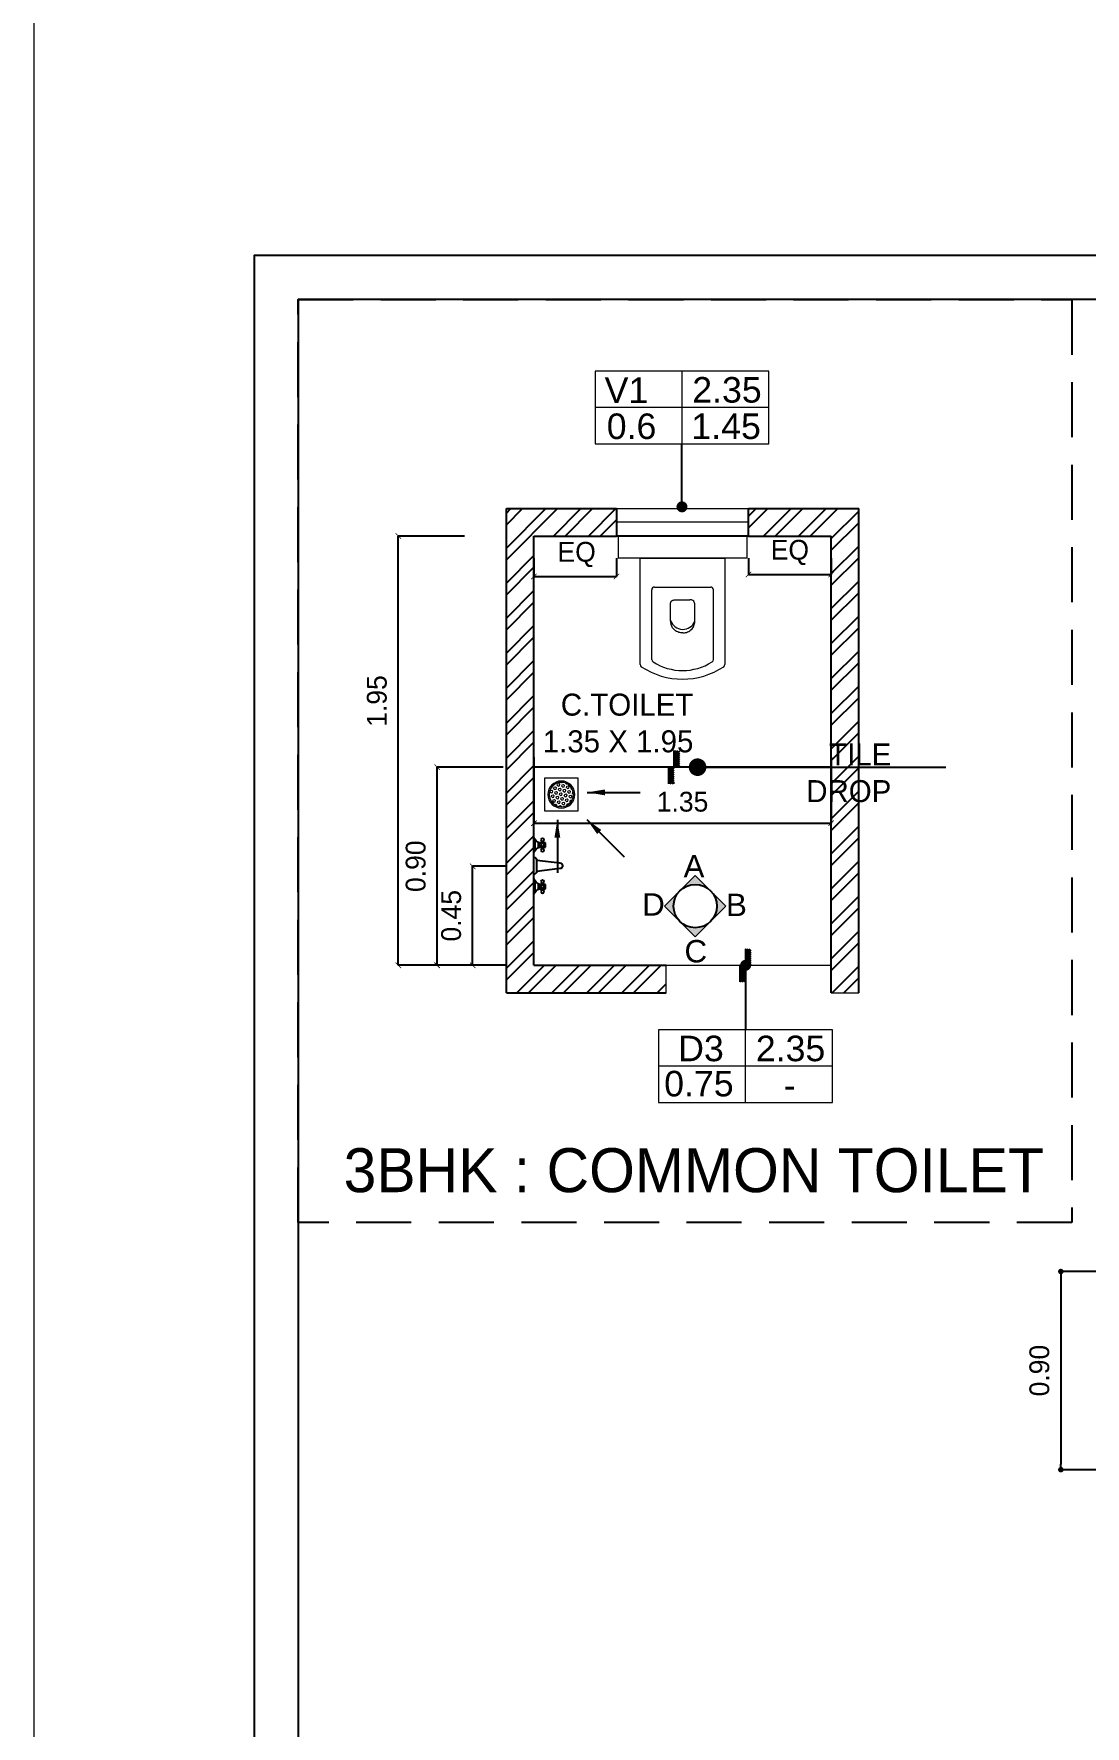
# Model space of a CAD drawing. Header units: metres. Extents: x 494 to 1845, y -666 to 1061.
# Drawn here: x 1814.2 to 1818.97, y 224.97 to 232.66 of the extents above; entities that cross this region are included whole.
import ezdxf

# ---------------------------------------------------------------- set-up
doc = ezdxf.new("R2010")
doc.units = ezdxf.units.M
doc.header["$MEASUREMENT"] = 0
for name, pattern in [('1', [0]), ('DASHED2', [0.375, 0.25, -0.125]), ('DOT2', [0.125, 0, -0.125])]:
    doc.linetypes.add(name, pattern=pattern)
doc.layers.get('Defpoints').update_dxf_attribs({"color": 12})
for name, color, linetype, lineweight in [('.', 7, 'Continuous', 5), ('07 TEXT', 7, 'Continuous', 13), ('10 furniture', 8, 'Continuous', 13), ('DIMENSION', 8, 'Continuous', 5), ('toilet', 8, 'Continuous', 0), ('VDA-DOOR', 23, 'Continuous', 5), ('VDA-DW TAGS', 4, 'Continuous', 9), ('VDA-ELEV LINES', 8, 'Continuous', 9), ('VDA-FURNITURE', 8, 'Continuous', 13), ('VDA-WALL', 250, 'Continuous', 25), ('VDA-WINDOW', 5, 'Continuous', 9)]:
    doc.layers.add(name, color=color, linetype=linetype, lineweight=lineweight)
for name, color, linetype in [('A-TAGS', 210, 'Continuous'), ('Flooring', 250, 'Continuous'), ('SHEET', 7, 'Continuous'), ('TILE DROP', 180, '1'), ('TOILET FIXTURES', 8, 'Continuous'), ('VDA-DIM', 252, '1'), ('VDA-TEXT', 250, '1'), ('VDA-WALL BELOW', 8, 'Continuous'), ('VDA-WALL HATCH', 252, 'Continuous')]:
    doc.layers.add(name, color=color, linetype=linetype)
doc.styles.add('0.2', font='arial.ttf', dxfattribs={"height": 0.2})
doc.styles.add('arial', font='arial.ttf', dxfattribs={"height": 0.3})
doc.styles.add('RS', font='GOTHIC.TTF')
doc.styles.get("Standard").update_dxf_attribs({"font": 'arial.ttf'})
doc.dimstyles.new('SMALL-1', dxfattribs={"dimtxt": 0.16, "dimasz": 0.035, "dimexe": 0, "dimexo": 0.1, "dimgap": 0.05, "dimtad": 1, "dimzin": 0, "dimdsep": 46, "dimtxsty": 'RS', "dimblk": 'DOT', "dimcen": 2.5, "dimclrd": 256, "dimclre": 256, "dimclrt": 5, "dimadec": 0, "dimazin": 0, "dimtfac": 1, "dimtdec": 3, "dimtofl": 0, "dimtmove": 0, "dimatfit": 3, "dimfxl": 0, "dimtolj": 1, "dimtzin": 0, "dimarcsym": 0})
doc.dimstyles.get("Standard").update_dxf_attribs({"dimtxt": 0.18, "dimasz": 0.18, "dimexe": 0.18, "dimexo": 0.0625, "dimgap": 0.09, "dimtad": 0, "dimtih": 1, "dimtoh": 1, "dimdec": 4, "dimzin": 0, "dimdsep": 46, "dimtxsty": 'Standard', "dimcen": 0.09, "dimadec": 0, "dimazin": 0, "dimtfac": 1, "dimtdec": 4, "dimtofl": 0, "dimtmove": 0, "dimatfit": 3, "dimfxl": 0, "dimtolj": 1, "dimtzin": 0, "dimarcsym": 0})
pattern_1 = [(45, (381.88872, -154.24199), (-0.079549513, 0.079549513), []), (45, (381.94175, -154.24199), (-0.079549513, 0.079549513), [])]
pattern_2 = [(135, (-4e-16, 0.375), (-0.00441942, -0.00441942), [])]

# ---------------------------------------------------------------- blocks, each defined once
blk = doc.blocks.new('zw$2702')
at = {"layer": 'VDA-FURNITURE'}
for p, q in [((0.55, 0), (0.55, 0.585)), ((0.65, 0.585), (0.55, 0.585)), ((0.65, 0), (0.65, 0.585)), ((0.0663, 0.485), (0.55, 0.485)), ((0.55, 0.485), (0.55, 0.1)), ((0.0885, 0.4325), (0.406, 0.4325)), ((0.418, 0.4205), (0.418, 0.1645)), ((0.2113, 0.3046), (0.2125, 0.3092)), ((0.2125, 0.3092), (0.2143, 0.3142)), ((0.2143, 0.3142), (0.2166, 0.3193)), ((0.2166, 0.3193), (0.2196, 0.3244)), ((0.2196, 0.3244), (0.2234, 0.3294)), ((0.2234, 0.3294), (0.2281, 0.334)), ((0.2281, 0.334), (0.2337, 0.3382)), ((0.2337, 0.3382), (0.2404, 0.3417)), ((0.2404, 0.3417), (0.2482, 0.3444)), ((0.2482, 0.3444), (0.2572, 0.3461)), ((0.2572, 0.3461), (0.2675, 0.3468)), ((0.2675, 0.3468), (0.278, 0.3468)), ((0.278, 0.3468), (0.2875, 0.3468)), ((0.2875, 0.3468), (0.2959, 0.3468)), ((0.2959, 0.3468), (0.3035, 0.3468)), ((0.3035, 0.3468), (0.3101, 0.3468)), ((0.3101, 0.3468), (0.3159, 0.3468)), ((0.3159, 0.3468), (0.3209, 0.3468)), ((0.3209, 0.3468), (0.3252, 0.3468)), ((0.3252, 0.3468), (0.3288, 0.3469)), ((0.3288, 0.3469), (0.3318, 0.3469)), ((0.3318, 0.3469), (0.3341, 0.3469)), ((0.3341, 0.3469), (0.336, 0.3469)), ((0.336, 0.3469), (0.3382, 0.3469)), ((0.3382, 0.3469), (0.3388, 0.3469)), ((0.3388, 0.3469), (0.3398, 0.3471)), ((0.3398, 0.3471), (0.3422, 0.3472)), ((0.3422, 0.3472), (0.3456, 0.347)), ((0.3456, 0.347), (0.3496, 0.346)), ((0.3496, 0.346), (0.3535, 0.3437)), ((0.3535, 0.3437), (0.3569, 0.3399)), ((0.3569, 0.3399), (0.3583, 0.3372)), ((0.3583, 0.3372), (0.3594, 0.3339)), ((0.3594, 0.3339), (0.3601, 0.3301)), ((0.3601, 0.3301), (0.3603, 0.3256)), ((0.3603, 0.3262), (0.3603, 0.2588)), ((0.2097, 0.2925), (0.2098, 0.2942)), ((0.2097, 0.2918), (0.2097, 0.2925)), ((0.2097, 0.2916), (0.2097, 0.291)), ((0.2097, 0.291), (0.2098, 0.2893)), ((0.2098, 0.2942), (0.21, 0.2969)), ((0.2098, 0.2893), (0.21, 0.2866)), ((0.21, 0.2969), (0.2105, 0.3004)), ((0.21, 0.2866), (0.2105, 0.2831)), ((0.2105, 0.3004), (0.2113, 0.3046)), ((0.2105, 0.2831), (0.2113, 0.2789)), ((0.2113, 0.2789), (0.2125, 0.2743)), ((0.2125, 0.2743), (0.2143, 0.2693)), ((0.2143, 0.2693), (0.2166, 0.2642)), ((0.2166, 0.2642), (0.2196, 0.2591)), ((0.2196, 0.2591), (0.2234, 0.2541)), ((0.2234, 0.2541), (0.2281, 0.2495)), ((0.2281, 0.2495), (0.2337, 0.2453)), ((0.2337, 0.2453), (0.2404, 0.2418)), ((0.2404, 0.2418), (0.2482, 0.2391)), ((0.2482, 0.2391), (0.2572, 0.2373)), ((0.2572, 0.2373), (0.2675, 0.2367)), ((0.2675, 0.2367), (0.278, 0.2367)), ((0.278, 0.2367), (0.2875, 0.2367)), ((0.2875, 0.2367), (0.296, 0.2367)), ((0.296, 0.2367), (0.3035, 0.2367)), ((0.3035, 0.2367), (0.3102, 0.2367)), ((0.3102, 0.2367), (0.3161, 0.2367)), ((0.3161, 0.2367), (0.3211, 0.2367)), ((0.3211, 0.2367), (0.3254, 0.2367)), ((0.3254, 0.2367), (0.3291, 0.2367)), ((0.3291, 0.2367), (0.3321, 0.2367)), ((0.3321, 0.2367), (0.3344, 0.2368)), ((0.3344, 0.2368), (0.3363, 0.2368)), ((0.3363, 0.2368), (0.3386, 0.2368)), ((0.3386, 0.2368), (0.3392, 0.2368)), ((0.3392, 0.2368), (0.3402, 0.2367)), ((0.3402, 0.2367), (0.3426, 0.2369)), ((0.3499, 0.239), (0.3537, 0.2415)), ((0.3537, 0.2415), (0.3571, 0.2455)), ((0.3571, 0.2455), (0.3584, 0.2481)), ((0.3584, 0.2481), (0.3595, 0.2511)), ((0.3595, 0.2511), (0.3601, 0.2547)), ((0.3601, 0.2547), (0.3603, 0.2588)), ((0.55, 0.1), (0.0663, 0.1)), ((0.0885, 0.1525), (0.406, 0.1525)), ((0.65, 0), (0.55, 0))]:
    blk.add_line(p, q, dxfattribs=at)
for centre, radius, start, end in [((0.3393, 0.2925), 0.3393, 146.53147, 213.46853), ((0.0663, 0.473), 0.012, 90, 146.53147), ((0.2879, 0.2925), 0.2489, 147.45679, 212.54321), ((0.0885, 0.4205), 0.012, 90, 150.49067), ((0.406, 0.4205), 0.012, 0, 90), ((0.285, 0.2913), 0.0588, 109.85833, 247.31919), ((0.3341, 0.2803), 0.0442, 281.08149, 290.92542), ((0.0885, 0.1645), 0.012, 209.50933, 270), ((0.406, 0.1645), 0.012, 270, 0), ((0.0663, 0.112), 0.012, 213.46853, 270)]:
    blk.add_arc(centre, radius, start, end, dxfattribs=at)
blk = doc.blocks.new('V1')
at = {"layer": 'VDA-DW TAGS'}
for p, q in [((1525.346, 322.8255), (1525.346, 323.1564)), ((1525.7407, 322.9909), (1524.951, 322.9909))]:
    blk.add_line(p, q, dxfattribs=at)
blk.add_lwpolyline([(1525.7407, 323.1564), (1524.951, 323.1564), (1524.951, 322.8255), (1525.7407, 322.8255)], close=True, dxfattribs=at)
at = {"layer": 'VDA-DW TAGS', "char_height": 0.11598, "attachment_point": 8, "style": 'arial'}
for s, insert, width in [('V1', (1525.0936, 323.0116), 0.282293), ('2.35', (1525.5501, 323.0116), 0.282293), ('0.6', (1525.1168, 322.8462), 0.27584), ('1.45', (1525.5462, 322.8462), 0.366174)]:
    blk.add_mtext(s, dxfattribs=dict(at, insert=insert, width=width))
blk = doc.blocks.new('TT-level diff-flat-14')
at = {"layer": 'TILE DROP'}
h = blk.add_hatch(dxfattribs=at)
h.set_pattern_fill('ANSI31', color=256, scale=0.05, angle=90, style=0)
h.set_pattern_definition(pattern_2)
h.paths.add_polyline_path([(-0.075, 0.025), (-0.075, 0), (0, 0), (0, 0.025)])
h = blk.add_hatch(dxfattribs=at)
h.set_pattern_fill('ANSI31', color=256, scale=0.05, angle=90, style=0)
h.set_pattern_definition(pattern_2)
h.paths.add_polyline_path([(0, 0), (0, -0.025), (0.075, -0.025), (0.075, 0)])
for points in [[(0, 0), (-0.075, 0)], [(0.075, -0.025), (0, -0.025), (0, 0), (-0.075, 0)]]:
    blk.add_lwpolyline(points, dxfattribs=at)
blk = doc.blocks.new('_Dot')
at = {"color": 0, "linetype": 'ByBlock', "lineweight": -2}
blk.add_line((-0.5, 0), (-1, 0), dxfattribs=at)
at = {"color": 0, "linetype": 'ByBlock', "const_width": 0.5}
blk.add_lwpolyline([(-0.25, 0, 1), (0.25, 0, 1)], format="xyb", close=True, dxfattribs=at)
blk = doc.blocks.new('D3 F')
at = {"layer": 'VDA-DW TAGS'}
for p, q in [((1526.9357, 319.9002), (1526.9357, 320.2311)), ((1527.3304, 320.0657), (1526.5407, 320.0657))]:
    blk.add_line(p, q, dxfattribs=at)
blk.add_lwpolyline([(1527.3304, 320.2311), (1526.5407, 320.2311), (1526.5407, 319.9002), (1527.3304, 319.9002)], close=True, dxfattribs=at)
at = {"layer": 'VDA-DW TAGS', "attachment_point": 8, "style": 'arial'}
for s, insert, char_height, width in [('D3', (1526.733, 320.0863), 0.11598, 0.282293), ('2.35', (1527.1398, 320.0863), 0.11598, 0.282293), ('0.75', (1526.7235, 319.9266), 0.11598, 0.27584), ('-', (1527.1359, 319.9209), 0.116, 0.366174)]:
    blk.add_mtext(s, dxfattribs=dict(at, insert=insert, char_height=char_height, width=width))
blk = doc.blocks.new('4545')
at = {"layer": '.'}
h = blk.add_hatch(color=256, dxfattribs=at)
h.dxf.hatch_style = 1
h.paths.add_polyline_path([(35508.49, -1448.68), (35510.41, -1446.77), (35512.33, -1448.68, 0.414214), (35508.49, -1448.68)])
h.paths.add_polyline_path([(35508.49, -1452.51, 0.414214), (35512.33, -1452.51), (35510.41, -1454.43), (35508.49, -1452.51)])
h.paths.add_polyline_path([(35506.58, -1450.6), (35508.49, -1448.68, 0.414214), (35508.49, -1452.51)])
h.paths.add_polyline_path([(35512.33, -1448.68), (35514.24, -1450.6), (35512.33, -1452.51, 0.198912), (35513.12, -1450.6, 0.198912)])
blk.add_circle((35510.41, -1450.6), 2.71)
at = {"layer": 'Flooring', "lineweight": -2}
for p, q in [((35510.41, -1446.77), (35506.58, -1450.6)), ((35514.24, -1450.6), (35510.41, -1446.77)), ((35506.58, -1450.6), (35510.41, -1454.43)), ((35510.41, -1454.43), (35514.24, -1450.6))]:
    blk.add_line(p, q, dxfattribs=at)
at = {"layer": 'A-TAGS', "color": 0, "ltscale": 5, "char_height": 2.8, "attachment_point": 2, "style": 'arial'}
for s, insert, width in [('{\\T0.9;D}', (35505.05, -1449, 12.17), 2.4002), ('{\\T0.9;B}', (35515.42, -1449.05, 12.17), 2.0754), ('{\\T0.9;C}', (35510.33, -1454.84, 12.17), 2.7249)]:
    blk.add_mtext(s, dxfattribs=dict(at, insert=insert, width=width))
at = {"layer": 'toilet', "color": 0, "lineweight": 5, "insert": (35510.12, -1444.22, 12.17), "char_height": 2.8, "width": 2.8332, "attachment_point": 2, "style": 'arial'}
blk.add_mtext('{\\T0.9;A}', dxfattribs=at)
blk = doc.blocks.new('_ArchTick')
at = {"color": 0, "linetype": 'ByBlock', "const_width": 0.15}
blk.add_lwpolyline([(-0.5, -0.5), (0.5, 0.5)], dxfattribs=at)
blk = doc.blocks.new('*D933')
at = {"layer": 'Defpoints', "color": 0}
for p in [(1816.4709, 230.3751), (1816.8459, 230.3751), (1816.8459, 230.1916)]:
    blk.add_point(p, dxfattribs=at)
at = {"layer": 'VDA-DIM', "lineweight": -2}
for p, q in [((1816.4709, 230.2751), (1816.4709, 230.1916)), ((1816.8459, 230.2751), (1816.8459, 230.1916)), ((1816.4709, 230.1916), (1816.8459, 230.1916))]:
    blk.add_line(p, q, dxfattribs=at)
at = {"layer": 'VDA-DIM', "lineweight": -2, "xscale": 0.025, "yscale": 0.025, "zscale": 0.025, "rotation": 180}
blk.add_blockref('_ArchTick', (1816.4709, 230.1916), dxfattribs=at)
at = {"layer": 'VDA-DIM', "lineweight": -2, "xscale": 0.025, "yscale": 0.025, "zscale": 0.025}
blk.add_blockref('_ArchTick', (1816.8459, 230.1916), dxfattribs=at)
at = {"layer": 'VDA-DIM', "color": 5, "insert": (1816.6651, 230.2913), "char_height": 0.09, "attachment_point": 5, "style": 'RS'}
blk.add_mtext('\\A1;EQ', dxfattribs=at)
blk = doc.blocks.new('*D934')
at = {"layer": 'Defpoints', "color": 0}
for p in [(1817.4459, 230.3753), (1817.8209, 230.3753), (1817.8209, 230.2008)]:
    blk.add_point(p, dxfattribs=at)
at = {"layer": 'VDA-DIM', "lineweight": -2}
for p, q in [((1817.4459, 230.2753), (1817.4459, 230.2008)), ((1817.4459, 230.2008), (1817.8209, 230.2008)), ((1817.8209, 230.2753), (1817.8209, 230.2008))]:
    blk.add_line(p, q, dxfattribs=at)
at = {"layer": 'VDA-DIM', "lineweight": -2, "xscale": 0.025, "yscale": 0.025, "zscale": 0.025, "rotation": 180}
blk.add_blockref('_ArchTick', (1817.4459, 230.2008), dxfattribs=at)
at = {"layer": 'VDA-DIM', "lineweight": -2, "xscale": 0.025, "yscale": 0.025, "zscale": 0.025}
blk.add_blockref('_ArchTick', (1817.8209, 230.2008), dxfattribs=at)
at = {"layer": 'VDA-DIM', "color": 5, "insert": (1817.6334, 230.3005), "char_height": 0.09, "attachment_point": 5, "style": 'RS'}
blk.add_mtext('\\A1;EQ', dxfattribs=at)
blk = doc.blocks.new('TFD-flat-2-flat-3-flat-1-flat-1-flat-1-flat-1-flat-1-flat-1-flat-1-flat-1-flat-2-flat-1-flat-1-flat-1-flat-1-flat-1-flat-5-flat-1')
at = {"layer": 'TOILET FIXTURES'}
for p, q in [((186.1335, 208.0167), (186.1335, 207.945)), ((186.14, 208.0039), (186.14, 207.9578)), ((186.153, 207.9683), (186.153, 207.9932)), ((186.1596, 207.9906), (186.1856, 207.9906)), ((186.1596, 207.9711), (186.1596, 207.9906)), ((186.1693, 207.9906), (186.1693, 207.9971)), ((186.1758, 207.9906), (186.1758, 207.9971)), ((186.1856, 207.9906), (186.1856, 207.9711)), ((186.1335, 207.9255), (186.1335, 207.8473)), ((186.1465, 207.9124), (186.1465, 207.8603)), ((186.2508, 207.8994), (186.1465, 207.9124)), ((186.1856, 207.9711), (186.1596, 207.9711)), ((186.1693, 207.9711), (186.1693, 207.9646)), ((186.1758, 207.9711), (186.1758, 207.9646)), ((186.1335, 207.8277), (186.1335, 207.7561)), ((186.1465, 207.8603), (186.2508, 207.8733)), ((186.14, 207.8149), (186.14, 207.7688)), ((186.153, 207.7794), (186.153, 207.8042)), ((186.1596, 207.8017), (186.1856, 207.8017)), ((186.1596, 207.7821), (186.1596, 207.8017)), ((186.1856, 207.7821), (186.1596, 207.7821)), ((186.1693, 207.8017), (186.1693, 207.8082)), ((186.1693, 207.7821), (186.1693, 207.7756)), ((186.1758, 207.8017), (186.1758, 207.8082)), ((186.1758, 207.7821), (186.1758, 207.7756)), ((186.1856, 207.8017), (186.1856, 207.7821))]:
    blk.add_line(p, q, dxfattribs=at)
for centre in [(186.1726, 208.0037), (186.1726, 207.9808), (186.1726, 207.958), (186.1726, 207.8147), (186.1726, 207.7919), (186.1726, 207.7691)]:
    blk.add_circle(centre, 0.00728, dxfattribs=at)
for centre, radius, start, end in [((186.1693, 208.0265), 0.0371, 195.2551, 254.7449), ((186.1693, 207.9352), 0.0371, 105.25512, 164.74488), ((186.1282, 207.9071), 0.0191, 16.1502, 73.8498), ((186.1282, 207.8656), 0.0191, 286.1502, 343.8498), ((186.1693, 207.8375), 0.0371, 195.2551, 254.7449), ((186.2508, 207.8864), 0.013, 270, 90), ((186.1693, 207.7463), 0.0371, 105.25512, 164.74488)]:
    blk.add_arc(centre, radius, start, end, dxfattribs=at)
blk = doc.blocks.new('MULTI TRAP')
at = {"layer": '10 furniture'}
for p, q in [((75, 75), (-75, 75)), ((-75, 75), (-75, -75)), ((-55, 0.4), (-54.4, 0.6)), ((-54.4, 0.6), (-49.9, -3.9)), ((-48.6, 25.8), (-47.9, 25.1)), ((-47.9, 25.1), (-41.7, 26.7)), ((-46.7, 8.3), (-45, 14.5)), ((-46.7, 8.3), (-42.2, 3.8)), ((-45, 14.5), (-38.9, 16.1)), ((-42.3, 35.1), (-40.1, 32.9)), ((-42.2, 3.8), (-36, 5.5)), ((-41.7, 26.7), (-40.1, 32.9)), ((-38.9, 16.1), (-34.4, 11.6)), ((-36, 5.5), (-34.4, 11.6)), ((-34.5, 42.8), (-32.3, 40.6)), ((-32.3, 40.6), (-26.2, 42.3)), ((-31.1, 23.9), (-29.5, 30)), ((-31.1, 23.9), (-26.6, 19.4)), ((-29.5, 30), (-23.3, 31.7)), ((-26.6, 19.4), (-20.5, 21)), ((-26.2, 42.3), (-24.5, 48.4)), ((-25.4, 2.6), (-23.8, 8.8)), ((-25.4, 2.6), (-20.9, -1.8)), ((-25.1, 49), (-24.5, 48.4)), ((-23.8, 8.8), (-17.6, 10.4)), ((-23.3, 31.7), (-18.8, 27.2)), ((-20.5, 21), (-18.8, 27.2)), ((-17.6, 10.4), (-13.1, 5.9)), ((-15.6, 39.4), (-13.9, 45.6)), ((-15.6, 39.4), (-11.1, 35)), ((-14.8, -0.2), (-13.1, 5.9)), ((-13.9, 45.6), (-7.8, 47.2)), ((-11.1, 35), (-4.9, 36.6)), ((-9.9, 18.2), (-8.2, 24.3)), ((-9.9, 18.2), (-5.4, 13.7)), ((-8.2, 24.3), (-2.1, 26)), ((-7.8, 47.2), (-3.3, 42.7)), ((-5.4, 13.7), (0.8, 15.4)), ((-4.9, 36.6), (-3.3, 42.7)), ((-4.2, -3), (-2.5, 3.1)), ((-2.5, 3.1), (3.6, 4.7)), ((-2.1, 26), (2.4, 21.5)), ((0, 55), (4.5, 50.5)), ((0.8, 15.4), (2.4, 21.5)), ((3.6, 4.7), (8.1, 0.2)), ((4.5, 50.5), (10.6, 52.2)), ((5.7, 33.8), (7.3, 39.9)), ((5.7, 33.8), (10.2, 29.3)), ((6.5, -5.9), (8.1, 0.2)), ((7.3, 39.9), (13.5, 41.5)), ((10.2, 29.3), (16.3, 30.9)), ((10.6, 52.2), (11.1, 53.9)), ((11.4, 12.5), (13, 18.6)), ((11.4, 12.5), (15.9, 8)), ((13, 18.6), (19.2, 20.3)), ((13.5, 41.5), (18, 37)), ((15.9, 8), (22, 9.7)), ((16.3, 30.9), (18, 37)), ((19.2, 20.3), (23.7, 15.8)), ((21.2, 49.3), (21.6, 50.6)), ((21.2, 49.3), (25.7, 44.8)), ((22, 9.7), (23.7, 15.8)), ((25.7, 44.8), (30.2, 46)), ((26.9, 28.1), (28.6, 34.2)), ((26.9, 28.1), (31.4, 23.6)), ((28.6, 34.2), (34.7, 35.8)), ((31.4, 23.6), (37.6, 25.2)), ((32.6, 6.8), (34.3, 12.9)), ((32.6, 6.8), (37.1, 2.3)), ((34.3, 12.9), (40.4, 14.6)), ((34.7, 35.8), (39.2, 31.3)), ((37.1, 2.3), (43.3, 4)), ((37.6, 25.2), (39.2, 31.3)), ((40.4, 14.6), (44.9, 10.1)), ((43.3, 4), (44.9, 10.1)), ((48.2, 22.4), (48.9, 25.1)), ((48.2, 22.4), (51.6, 18.9)), ((53.9, 1.1), (54.8, 4.6)), ((53.9, 1.1), (55, 0)), ((75, -75), (75, 75)), ((-75, -75), (75, -75)), ((-54, -10.7), (-51.6, -10.1)), ((-51.6, -10.1), (-49.9, -3.9)), ((-50.7, -21.2), (-48.7, -20.7)), ((-48.7, -20.7), (-44.3, -25.2)), ((-45.7, -30.6), (-44.3, -25.2)), ((-41, -12.9), (-39.3, -6.8)), ((-41, -12.9), (-36.5, -17.4)), ((-39.3, -6.8), (-33.2, -5.1)), ((-36.5, -17.4), (-30.3, -15.8)), ((-35.3, -34.2), (-33.6, -28)), ((-35.3, -34.2), (-30.8, -38.6)), ((-33.6, -28), (-27.5, -26.4)), ((-33.2, -5.1), (-28.7, -9.6)), ((-30.8, -38.6), (-24.7, -37)), ((-30.3, -15.8), (-28.7, -9.6)), ((-27.5, -26.4), (-23, -30.9)), ((-25.6, -48.7), (-21.8, -47.6)), ((-24.7, -37), (-23, -30.9)), ((-21.8, -47.6), (-17.3, -52.1)), ((-20.9, -1.8), (-14.8, -0.2)), ((-19.7, -18.6), (-18.1, -12.5)), ((-19.7, -18.6), (-15.2, -23.1)), ((-18.1, -12.5), (-11.9, -10.8)), ((-17.3, -52.2), (-17.3, -52.1)), ((-15.2, -23.1), (-9.1, -21.5)), ((-14, -39.9), (-12.4, -33.7)), ((-14, -39.9), (-9.5, -44.3)), ((-12.4, -33.7), (-6.3, -32.1)), ((-11.9, -10.8), (-7.5, -15.3)), ((-9.5, -44.3), (-3.4, -42.7)), ((-9.1, -21.5), (-7.5, -15.3)), ((-6.3, -32.1), (-1.8, -36.6)), ((-5.7, -54.7), (-0.6, -53.3)), ((-4.2, -3), (0.3, -7.5)), ((-3.4, -42.7), (-1.8, -36.6)), ((-0.6, -53.3), (1.1, -55)), ((0.3, -7.5), (6.5, -5.9)), ((1.5, -24.3), (3.2, -18.2)), ((1.5, -24.3), (6, -28.8)), ((3.2, -18.2), (9.3, -16.5)), ((6, -28.8), (12.1, -27.1)), ((7.2, -45.5), (8.9, -39.4)), ((7.2, -45.5), (11.7, -50)), ((8.9, -39.4), (15, -37.8)), ((9.3, -16.5), (13.8, -21)), ((11.7, -50), (17.8, -48.4)), ((12.1, -27.1), (13.8, -21)), ((15, -37.8), (19.5, -42.3)), ((17.1, -8.7), (18.7, -2.6)), ((17.1, -8.7), (21.6, -13.2)), ((17.8, -48.4), (19.5, -42.3)), ((18.7, -2.6), (24.9, -1)), ((21.6, -13.2), (27.7, -11.6)), ((22.8, -30), (24.4, -23.9)), ((22.8, -30), (27.3, -34.5)), ((24.4, -23.9), (30.6, -22.2)), ((24.9, -1), (29.3, -5.5)), ((27.3, -34.5), (33.4, -32.8)), ((27.7, -11.6), (29.3, -5.5)), ((29.8, -46.2), (30.1, -45.1)), ((30.1, -45.1), (32.3, -44.5)), ((30.6, -22.2), (35, -26.7)), ((33.4, -32.8), (35, -26.7)), ((38.3, -14.4), (40, -8.3)), ((38.3, -14.4), (42.8, -18.9)), ((40, -8.3), (46.1, -6.7)), ((42.8, -18.9), (49, -17.3)), ((45.2, -31.4), (45.7, -29.5)), ((45.7, -29.5), (46.5, -29.3)), ((46.1, -6.7), (50.6, -11.1)), ((49, -17.3), (50.6, -11.1))]:
    blk.add_line(p, q, dxfattribs=at)
for radius in [61, 55]:
    blk.add_circle((0, 0), radius, dxfattribs=at)
blk = doc.blocks.new('*D935')
at = {"layer": 'Defpoints', "color": 0}
for p in [(1816.1927, 228.8751), (1816.4429, 228.8751), (1816.4427, 228.4251)]:
    blk.add_point(p, dxfattribs=at)
at = {"layer": 'VDA-DIM', "lineweight": -2}
for p, q in [((1816.3429, 228.8751), (1816.1927, 228.8751)), ((1816.1927, 228.4251), (1816.1927, 228.8751)), ((1816.3427, 228.4251), (1816.1927, 228.4251))]:
    blk.add_line(p, q, dxfattribs=at)
at = {"layer": 'VDA-DIM', "lineweight": -2, "xscale": 0.025, "yscale": 0.025, "zscale": 0.025}
for p, rotation in [((1816.1927, 228.8751), 90), ((1816.1927, 228.4251), 270)]:
    blk.add_blockref('_ArchTick', p, dxfattribs=dict(at, rotation=rotation))
at = {"layer": 'VDA-DIM', "color": 5, "insert": (1816.0955, 228.6501), "char_height": 0.09, "attachment_point": 5, "rotation": 90, "style": 'RS'}
blk.add_mtext('\\A1;0.45', dxfattribs=at)
blk = doc.blocks.new('*D936')
at = {"layer": 'Defpoints', "color": 0}
for p in [(1816.0317, 229.3251), (1816.7079, 229.3251), (1816.7079, 228.4251)]:
    blk.add_point(p, dxfattribs=at)
at = {"layer": 'VDA-DIM', "lineweight": -2}
for p, q in [((1816.3317, 229.3251), (1816.0317, 229.3251)), ((1816.0317, 228.4251), (1816.0317, 229.3251)), ((1816.3317, 228.4251), (1816.0317, 228.4251))]:
    blk.add_line(p, q, dxfattribs=at)
at = {"layer": 'VDA-DIM', "lineweight": -2, "xscale": 0.025, "yscale": 0.025, "zscale": 0.025}
for p, rotation in [((1816.0317, 229.3251), 90), ((1816.0317, 228.4251), 270)]:
    blk.add_blockref('_ArchTick', p, dxfattribs=dict(at, rotation=rotation))
at = {"layer": 'VDA-DIM', "color": 5, "insert": (1815.9344, 228.8751), "char_height": 0.09, "attachment_point": 5, "rotation": 90, "style": 'RS'}
blk.add_mtext('\\A1;0.90', dxfattribs=at)
blk = doc.blocks.new('*D937')
at = {"layer": 'Defpoints', "color": 0}
for p in [(1815.8553, 230.3751), (1816.3593, 230.3751), (1816.4709, 228.4251)]:
    blk.add_point(p, dxfattribs=at)
at = {"layer": 'VDA-DIM', "lineweight": -2}
for p, q in [((1816.1553, 230.3751), (1815.8553, 230.3751)), ((1815.8553, 228.4251), (1815.8553, 230.3751)), ((1816.1553, 228.4251), (1815.8553, 228.4251))]:
    blk.add_line(p, q, dxfattribs=at)
at = {"layer": 'VDA-DIM', "lineweight": -2, "xscale": 0.025, "yscale": 0.025, "zscale": 0.025}
for p, rotation in [((1815.8553, 230.3751), 90), ((1815.8553, 228.4251), 270)]:
    blk.add_blockref('_ArchTick', p, dxfattribs=dict(at, rotation=rotation))
at = {"layer": 'VDA-DIM', "color": 5, "insert": (1815.758, 229.6258), "char_height": 0.09, "attachment_point": 5, "rotation": 90, "style": 'RS'}
blk.add_mtext('\\A1;1.95', dxfattribs=at)
blk = doc.blocks.new('*D938')
at = {"layer": 'Defpoints', "color": 0}
for p in [(1816.4709, 229.5609), (1817.8209, 229.5609), (1817.8209, 229.0705)]:
    blk.add_point(p, dxfattribs=at)
at = {"layer": 'VDA-DIM', "lineweight": -2}
for p, q in [((1816.4709, 229.3705), (1816.4709, 229.0705)), ((1817.8209, 229.3705), (1817.8209, 229.0705)), ((1816.4709, 229.0705), (1817.8209, 229.0705))]:
    blk.add_line(p, q, dxfattribs=at)
at = {"layer": 'VDA-DIM', "lineweight": -2, "xscale": 0.025, "yscale": 0.025, "zscale": 0.025, "rotation": 180}
blk.add_blockref('_ArchTick', (1816.4709, 229.0705), dxfattribs=at)
at = {"layer": 'VDA-DIM', "lineweight": -2, "xscale": 0.025, "yscale": 0.025, "zscale": 0.025}
blk.add_blockref('_ArchTick', (1817.8209, 229.0705), dxfattribs=at)
at = {"layer": 'VDA-DIM', "color": 5, "insert": (1817.1459, 229.1677), "char_height": 0.09, "attachment_point": 5, "style": 'RS'}
blk.add_mtext('\\A1;1.35', dxfattribs=at)
blk = doc.blocks.new('*D939')
at = {"layer": 'Defpoints', "color": 0}
for p in [(1819.7198, 227.0337), (1818.8639, 226.1335), (1819.7198, 226.1335)]:
    blk.add_point(p, dxfattribs=at)
at = {"layer": 'VDA-DIM', "lineweight": -2}
for p, q in [((1819.1639, 227.0337), (1818.8639, 227.0337)), ((1818.8639, 227.0087), (1818.8639, 226.1585)), ((1819.1639, 226.1335), (1818.8639, 226.1335))]:
    blk.add_line(p, q, dxfattribs=at)
at = {"layer": 'VDA-DIM', "lineweight": -2, "xscale": 0.025, "yscale": 0.025, "zscale": 0.025}
for p, rotation in [((1818.8639, 227.0337), 90), ((1818.8639, 226.1335), 270)]:
    blk.add_blockref('_Dot', p, dxfattribs=dict(at, rotation=rotation))
at = {"layer": 'VDA-DIM', "color": 5, "insert": (1818.7667, 226.5836), "char_height": 0.09, "attachment_point": 5, "rotation": 90, "style": 'RS'}
blk.add_mtext('\\A1;0.90', dxfattribs=at)

msp = doc.modelspace()

# ---------------------------------------------------------------- hatches: boundary and pattern name
at = {"layer": 'VDA-WALL HATCH'}
h = msp.add_hatch(dxfattribs=at)
h.set_pattern_fill('ANSI32', color=256, scale=0.3)
h.set_pattern_definition(pattern_1)
h.paths.add_polyline_path([(1817.0709, 228.3001), (1817.0709, 228.4251), (1816.4709, 228.4251), (1816.4709, 230.3751), (1816.8459, 230.3751), (1816.8459, 230.5), (1816.84, 230.5), (1816.3459, 230.5001), (1816.3459, 228.3001)])
h = msp.add_hatch(dxfattribs=at)
h.set_pattern_fill('ANSI32', color=256, scale=0.3)
h.set_pattern_definition(pattern_1)
h.paths.add_polyline_path([(1817.9459, 230.5001), (1817.4459, 230.5001), (1817.4459, 230.3751), (1817.8209, 230.3751), (1817.8209, 228.3001), (1817.9459, 228.3001)])

# ---------------------------------------------------------------- linework, layer by layer
at = {"color": 251, "linetype": 'DOT2', "ltscale": 0.1}
msp.add_line((1821.0698, 227.0337), (1818.8639, 227.0337), dxfattribs=at)
at = {"color": 8, "linetype": 'DASHED2'}
msp.add_lwpolyline([(1818.9143, 227.2568), (1815.4002, 227.2568), (1815.4002, 231.4492), (1818.9143, 231.4492)], close=True, dxfattribs=at)
at = {"layer": 'DIMENSION', "color": 6}
msp.add_line((1814.2002, 309.0934), (1814.2002, 141.9928), dxfattribs=at)
at = {"layer": 'SHEET'}
for points in [[(1826.4591, 231.6492), (1815.2002, 231.6492), (1815.2002, 215.7259), (1826.4591, 215.7259)], [(1826.2591, 231.4492), (1815.4002, 231.4492), (1815.4002, 215.9259), (1826.2591, 215.9259)]]:
    msp.add_lwpolyline(points, close=True, dxfattribs=at)
at = {"layer": 'TILE DROP'}
msp.add_line((1817.8209, 229.3251), (1816.4709, 229.3251), dxfattribs=at)
at = {"layer": 'VDA-DOOR'}
msp.add_line((1817.0709, 228.4251), (1817.8209, 228.4251), dxfattribs=at)
at = {"layer": 'VDA-ELEV LINES'}
msp.add_line((1816.84, 230.5), (1817.4459, 230.5), dxfattribs=at)
at = {"layer": 'VDA-WALL'}
for p, q in [((1816.3459, 230.5001), (1816.8459, 230.5001)), ((1816.3459, 228.3001), (1816.3459, 230.5001)), ((1816.8459, 230.5001), (1816.8459, 230.3751)), ((1817.4459, 230.5001), (1817.9459, 230.5001)), ((1817.4459, 230.3751), (1817.4459, 230.5001)), ((1817.9459, 228.3001), (1817.9459, 230.5001)), ((1816.4709, 230.3751), (1816.8459, 230.3751)), ((1816.4709, 228.4251), (1816.4709, 230.3751)), ((1817.4459, 230.3751), (1817.8209, 230.3751)), ((1817.8209, 228.3001), (1817.8209, 230.3751)), ((1816.4709, 228.4251), (1817.0709, 228.4251)), ((1816.3459, 228.3001), (1817.0709, 228.3001))]:
    msp.add_line(p, q, dxfattribs=at)
at = {"layer": 'VDA-WALL', "color": 18, "lineweight": 20, "true_color": 0x000000}
for p, q in [((1817.0709, 228.3001), (1817.0709, 228.4251)), ((1817.8209, 228.3001), (1817.9459, 228.3001))]:
    msp.add_line(p, q, dxfattribs=at)
at = {"layer": 'VDA-WALL BELOW'}
msp.add_line((1817.4459, 230.3751), (1816.8459, 230.3751), dxfattribs=at)
at = {"layer": 'VDA-WINDOW'}
msp.add_line((1817.4459, 230.4376), (1816.8459, 230.4376), dxfattribs=at)

# ---------------------------------------------------------------- block references
at = {"lineweight": 5, "xscale": 0.0363621869544943, "yscale": 0.0363621869544943, "zscale": 0.0363621869544943}
msp.add_blockref('4545', (525.9676, 281.4411), dxfattribs=at)
at = {"layer": 'TILE DROP', "rotation": 270.0000000000001}
for p in [(1817.1082, 229.3252), (1817.4328, 228.4251)]:
    msp.add_blockref('TT-level diff-flat-14', p, dxfattribs=at)
at = {"layer": 'TOILET FIXTURES', "color": 252, "rotation": 89.9999997264684}
msp.add_blockref('zw$2702', (1817.4384, 229.7252), dxfattribs=at)
at = {"layer": 'TOILET FIXTURES', "color": 252, "xscale": -0.001004725458628685, "yscale": 0.001004725458628685, "zscale": 0.001004725458628685, "rotation": 270}
msp.add_blockref('MULTI TRAP', (1816.5953, 229.2009), dxfattribs=at)
at = {"layer": 'TOILET FIXTURES', "color": 252, "xscale": -1, "rotation": 180}
msp.add_blockref('TFD-flat-2-flat-3-flat-1-flat-1-flat-1-flat-1-flat-1-flat-1-flat-1-flat-1-flat-2-flat-1-flat-1-flat-1-flat-1-flat-1-flat-5-flat-1', (1630.3374, 436.7635), dxfattribs=at)
at = {"layer": 'VDA-DW TAGS'}
for name, p in [('V1', (291.7976, -92.0317)), ('D3 F', (290.4967, -92.0987))]:
    msp.add_blockref(name, p, dxfattribs=at)

# ---------------------------------------------------------------- texts
at = {"layer": 'VDA-TEXT', "extrusion": (4.36827e-06, 5.81046e-06, 1), "insert": (1817.1951, 229.6593), "char_height": 0.1, "width": 1.314504061156185e-11, "attachment_point": 3, "text_direction": (1, 0, -4e-06), "style": 'arial'}
msp.add_mtext('\\pi0.39249;{\\fCentury Gothic|b0|i0|c0|p34;C.TOILET  }\\P\\pi0.31822;{\\fCentury Gothic|b0|i0|c0|p34;1.35 X 1.95}', dxfattribs=at)
at = {"layer": 'VDA-TEXT'}
for s, insert, char_height, width, attachment_point, style in [('\\pi0.37152;{\\fCentury Gothic|b0|i0|c0|p34; TILE }\\P\\pi0.35935;{\\fCentury Gothic|b0|i0|c0|p34;DROP}\\P\\pi0.37152;{\\fCentury Gothic|b0|i0|c0|p34; }', (1818.094, 229.433), 0.1, 1.314504061156185e-11, 3, 'arial'), ('{\\fCentury Gothic|b0|i0|c0|p34;3BHK : COMMON TOILET}', (1817.1968, 227.5942), 0.2, 3.711644, 2, '0.2')]:
    msp.add_mtext(s, dxfattribs=dict(at, insert=insert, char_height=char_height, width=width, attachment_point=attachment_point, style=style))

# ---------------------------------------------------------------- dimensions: what is measured, and where the dimension line sits
at = {"layer": 'VDA-DIM'}
for base, p1, p2, picture, middle in [((1815.8553, 230.3751), (1816.4709, 228.4251), (1816.3593, 230.3751), '*D937', (1815.8553, 229.6258)), ((1816.1927, 228.8751), (1816.4427, 228.4251), (1816.4429, 228.8751), '*D935', (1816.1927, 228.6501))]:
    dim = msp.add_linear_dim(base=base, p1=p1, p2=p2, angle=90, dimstyle='SMALL-1', override={"dimtxt": 0.09, "dimasz": 0.025, "dimblk": 'ArchTick'}, dxfattribs=at)
    dim.commit()
    dim.dimension.update_dxf_attribs({"geometry": picture, "text_midpoint": middle, "dimtype": 160})
for base, p1, p2, picture, middle in [((1816.8459, 230.1916), (1816.4709, 230.3751), (1816.8459, 230.3751), '*D933', (1816.6651, 230.1916)), ((1817.8209, 230.2008), (1817.4459, 230.3753), (1817.8209, 230.3753), '*D934', (1817.6334, 230.2008))]:
    dim = msp.add_linear_dim(base=base, p1=p1, p2=p2, text='EQ', dimstyle='SMALL-1', override={"dimtxt": 0.09, "dimasz": 0.025, "dimblk": 'ArchTick'}, dxfattribs=at)
    dim.commit()
    dim.dimension.update_dxf_attribs({"geometry": picture, "text_midpoint": middle, "dimtype": 160})
dim = msp.add_linear_dim(base=(1817.8209, 229.0705), p1=(1816.4709, 229.5609), p2=(1817.8209, 229.5609), dimstyle='SMALL-1', override={"dimtxt": 0.09, "dimasz": 0.025, "dimblk": 'ArchTick'}, dxfattribs=at)
dim.commit()
dim.dimension.update_dxf_attribs({"geometry": '*D938', "text_midpoint": (1817.1459, 229.1677)})
for base, p1, p2, override, picture, middle in [((1816.0317, 229.3251), (1816.7079, 228.4251), (1816.7079, 229.3251), {"dimtxt": 0.09, "dimasz": 0.025, "dimblk": 'ArchTick'}, '*D936', (1815.9344, 228.8751)), ((1818.8639, 226.1335), (1819.7198, 227.0337), (1819.7198, 226.1335), {"dimtxt": 0.09, "dimasz": 0.025}, '*D939', (1818.7667, 226.5836))]:
    dim = msp.add_linear_dim(base=base, p1=p1, p2=p2, angle=90, dimstyle='SMALL-1', override=override, dxfattribs=at)
    dim.commit()
    dim.dimension.update_dxf_attribs({"geometry": picture, "text_midpoint": middle})

# ---------------------------------------------------------------- leaders
at = {"layer": '07 TEXT', "color": 252}
for points in [[(1816.7132, 229.2106), (1816.9531, 229.2106)], [(1816.5774, 229.0854), (1816.5774, 228.8455)], [(1816.7113, 229.0871), (1816.8809, 228.9175)]]:
    msp.add_leader(points, dimstyle='SMALL-1', override={"dimasz": 0.08, "dimclrd": 252}, dxfattribs=at)
at = {"layer": 'VDA-DW TAGS'}
for points in [[(1817.1434, 230.5078), (1817.1434, 230.7938)], [(1817.4324, 228.4251, 0.0001), (1817.4324, 228.1324, 0.0001)]]:
    msp.add_leader(points, dimstyle='SMALL-1', override={"dimasz": 0.05, "dimclrd": 4, "dimldrblk": 'Dot'}, dxfattribs=at)
at = {"layer": 'VDA-TEXT'}
msp.add_leader([(1817.2141, 229.3251), (1818.3419, 229.3251)], dimstyle='Standard', override={"dimtxt": 0.15, "dimasz": 0.08, "dimgap": 0.09, "dimtad": 0, "dimdec": 3, "dimse1": 1, "dimse2": 1, "dimclrd": 256, "dimclrt": 256, "dimtdec": 3, "dimldrblk": 'Dot', "dimfxl": 0.3, "dimfxlon": 1}, dxfattribs=at)

doc.saveas('drawing.dxf')
